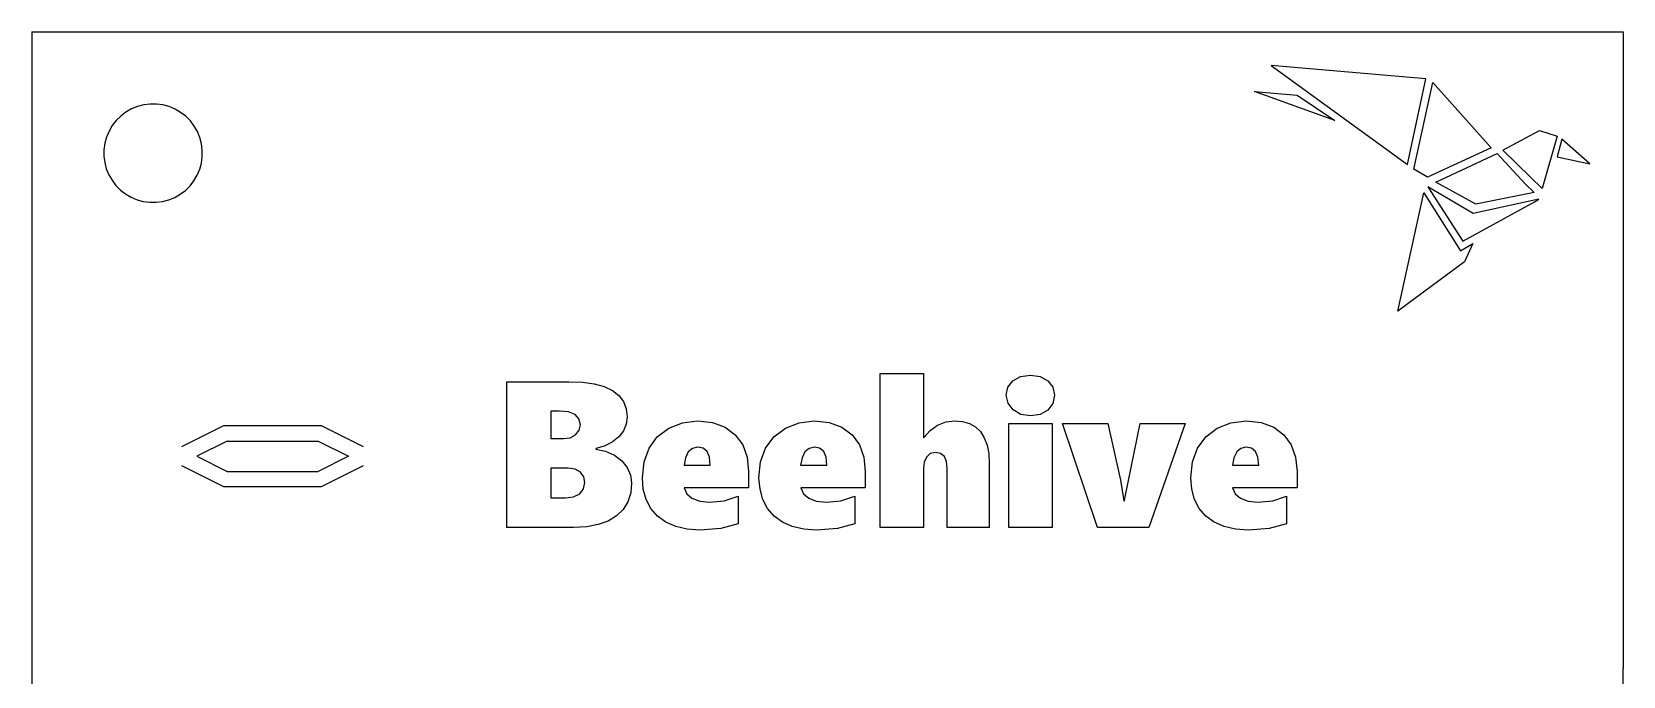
# Model space of a CAD drawing. Extents: x -52 to 52, y -59 to 59.
# Drawn here: x -52.5 to 52.5, y 16.5 to 59 of the extents above; entities that cross this region are included whole.
import ezdxf

# ---------------------------------------------------------------- set-up
doc = ezdxf.new("R2010")
doc.units = 0
doc.layers.get('0').update_dxf_attribs({"linetype": 'CONTINUOUS'})

msp = doc.modelspace()

# ---------------------------------------------------------------- linework, layer by layer
for p, q in [((-52.47, 58.99), (52.47, 58.99)), ((-52.47, 58.99), (-52.47, 16.01)), ((52.47, 58.99), (52.47, 17.01)), ((39.47, 55.89), (29.27, 56.77)), ((29.27, 56.77), (38.26, 50.24)), ((38.26, 50.24), (39.47, 55.89)), ((38.67, 49.93), (39.92, 55.66)), ((39.92, 55.66), (42.3, 52.99)), ((33.45, 53.14), (28.16, 55.05)), ((28.16, 55.05), (30.98, 54.81)), ((30.98, 54.81), (33.45, 53.14)), ((-46.27, 53.7), (-46.61, 53.44)), ((-45.9, 53.91), (-46.27, 53.7)), ((-45.5, 54.07), (-45.9, 53.91)), ((-45.09, 54.18), (-45.5, 54.07)), ((-44.67, 54.23), (-45.09, 54.18)), ((-44.25, 54.23), (-44.67, 54.23)), ((-43.83, 54.17), (-44.25, 54.23)), ((-43.42, 54.06), (-43.83, 54.17)), ((-43.02, 53.9), (-43.42, 54.06)), ((-42.66, 53.68), (-43.02, 53.9)), ((-42.32, 53.42), (-42.66, 53.68)), ((-47.17, 52.81), (-47.38, 52.44)), ((-46.91, 53.14), (-47.17, 52.81)), ((-46.61, 53.44), (-46.91, 53.14)), ((-42.02, 53.12), (-42.32, 53.42)), ((-41.76, 52.78), (-42.02, 53.12)), ((-41.55, 52.41), (-41.76, 52.78)), ((42.3, 52.99), (43.76, 51.34)), ((44.53, 51.18), (46.95, 52.48)), ((46.95, 52.48), (48.12, 52.11)), ((-47.66, 51.64), (-47.72, 51.22)), ((-47.55, 52.05), (-47.66, 51.64)), ((-47.38, 52.44), (-47.55, 52.05)), ((-41.39, 52.02), (-41.55, 52.41)), ((-41.28, 51.61), (-41.39, 52.02)), ((-41.23, 51.19), (-41.28, 51.61)), ((48.12, 52.11), (47.13, 48.66)), ((48.42, 51.91), (48.12, 50.74)), ((50.27, 50.28), (48.42, 51.91)), ((-47.72, 51.22), (-47.72, 50.79)), ((-47.72, 50.79), (-47.66, 50.37)), ((-41.29, 50.34), (-41.23, 50.76)), ((-41.23, 50.76), (-41.23, 51.19)), ((43.76, 51.34), (39.56, 49.41)), ((40.11, 49.08), (44.17, 50.96)), ((44.17, 50.96), (46.02, 48.96)), ((46.36, 49.4), (44.53, 51.18)), ((48.12, 50.74), (50.27, 50.28)), ((-47.66, 50.37), (-47.56, 49.96)), ((-47.56, 49.96), (-47.39, 49.56)), ((-47.39, 49.56), (-47.18, 49.2)), ((-41.78, 49.17), (-41.56, 49.54)), ((-41.56, 49.54), (-41.4, 49.93)), ((-41.4, 49.93), (-41.29, 50.34)), ((39.56, 49.41), (38.67, 49.93)), ((47.13, 48.66), (46.36, 49.4)), ((-47.18, 49.2), (-46.93, 48.86)), ((-46.93, 48.86), (-46.63, 48.56)), ((-46.63, 48.56), (-46.29, 48.3)), ((-46.29, 48.3), (-45.92, 48.08)), ((-43.05, 48.07), (-42.68, 48.28)), ((-42.68, 48.28), (-42.34, 48.54)), ((-42.34, 48.54), (-42.04, 48.84)), ((-42.04, 48.84), (-41.78, 49.17)), ((37.61, 40.57), (39.32, 48.38)), ((39.32, 48.38), (41.74, 44.55)), ((42.57, 47.01), (39.6, 48.77)), ((39.6, 48.77), (41.9, 45.19)), ((42.76, 47.63), (40.11, 49.08)), ((46.6, 48.4), (42.76, 47.63)), ((46.02, 48.96), (46.6, 48.4)), ((-45.92, 48.08), (-45.53, 47.92)), ((-45.53, 47.92), (-45.12, 47.8)), ((-45.12, 47.8), (-44.7, 47.75)), ((-44.7, 47.75), (-44.27, 47.75)), ((-44.27, 47.75), (-43.85, 47.8)), ((-43.85, 47.8), (-43.44, 47.91)), ((-43.44, 47.91), (-43.05, 48.07)), ((41.9, 45.19), (46.66, 47.8)), ((46.92, 47.95), (42.57, 47.01)), ((46.66, 47.8), (46.92, 47.95)), ((41.74, 44.55), (42.56, 45.03)), ((42.56, 45.03), (42.01, 43.82)), ((42.01, 43.82), (37.61, 40.57)), ((-21.14, 26.31), (-21.14, 35.92)), ((-21.14, 35.92), (-17.05, 35.92)), ((-17.05, 35.92), (-16.15, 35.89)), ((-16.15, 35.89), (-15.38, 35.78)), ((-15.38, 35.78), (-14.72, 35.6)), ((3.48, 26.31), (3.48, 36.47)), ((3.48, 36.47), (6.33, 36.47)), ((6.33, 36.47), (6.33, 32.24)), ((11.9, 35.56), (12.23, 35.98)), ((12.23, 35.98), (12.73, 36.26)), ((12.73, 36.26), (13.38, 36.35)), ((13.38, 36.35), (14.03, 36.26)), ((14.03, 36.26), (14.54, 35.98)), ((14.54, 35.98), (14.87, 35.56)), ((-14.72, 35.6), (-14.18, 35.34)), ((-14.18, 35.34), (-13.76, 35.02)), ((-13.76, 35.02), (-13.46, 34.62)), ((11.79, 35.03), (11.9, 35.56)), ((11.91, 34.5), (11.79, 35.03)), ((14.87, 35.56), (14.98, 35.03)), ((14.98, 35.03), (14.87, 34.48)), ((-17.7, 33.99), (-18.24, 33.99)), ((-18.24, 33.99), (-18.24, 32.17)), ((-17.09, 33.93), (-17.7, 33.99)), ((-16.65, 33.76), (-17.09, 33.93)), ((-16.39, 33.48), (-16.65, 33.76)), ((-13.46, 34.62), (-13.28, 34.14)), ((-13.28, 34.14), (-13.22, 33.6)), ((-13.22, 33.6), (-13.28, 33.12)), ((12.24, 34.06), (11.91, 34.5)), ((12.75, 33.77), (12.24, 34.06)), ((13.38, 33.67), (12.75, 33.77)), ((14.03, 33.77), (13.38, 33.67)), ((14.54, 34.05), (14.03, 33.77)), ((14.87, 34.48), (14.54, 34.05)), ((-39.83, 33.01), (-42.6, 31.63)), ((-33.36, 33.01), (-39.83, 33.01)), ((-30.6, 31.63), (-33.36, 33.01)), ((-16.61, 32.43), (-16.38, 32.72)), ((-16.3, 33.09), (-16.39, 33.48)), ((-16.38, 32.72), (-16.3, 33.09)), ((-13.46, 32.68), (-13.77, 32.28)), ((-13.28, 33.12), (-13.46, 32.68)), ((-11.23, 32.29), (-10.47, 32.86)), ((-10.47, 32.86), (-9.56, 33.22)), ((-9.56, 33.22), (-8.57, 33.34)), ((-8.57, 33.34), (-7.58, 33.24)), ((-7.58, 33.24), (-6.74, 32.93)), ((-6.74, 32.93), (-6.08, 32.43)), ((-3.53, 32.29), (-2.78, 32.86)), ((-2.78, 32.86), (-1.87, 33.22)), ((-1.87, 33.22), (-0.88, 33.34)), ((-0.88, 33.34), (0.11, 33.24)), ((0.11, 33.24), (0.95, 32.93)), ((0.95, 32.93), (1.62, 32.43)), ((6.36, 32.24), (6.77, 32.71)), ((6.77, 32.71), (7.26, 33.06)), ((7.26, 33.06), (7.8, 33.27)), ((7.8, 33.27), (8.39, 33.34)), ((8.39, 33.34), (8.91, 33.3)), ((8.91, 33.3), (9.37, 33.16)), ((9.37, 33.16), (9.76, 32.94)), ((9.76, 32.94), (10.08, 32.63)), ((10.08, 32.63), (10.34, 32.23)), ((11.95, 26.31), (11.95, 33.17)), ((11.95, 33.17), (14.81, 33.17)), ((14.81, 33.17), (14.81, 26.31)), ((17.8, 26.31), (15.5, 33.17)), ((15.5, 33.17), (18.48, 33.17)), ((18.48, 33.17), (19.32, 29.43)), ((19.62, 28.34), (20.61, 33.17)), ((20.61, 33.17), (23.58, 33.17)), ((23.58, 33.17), (21.19, 26.31)), ((24.94, 32.29), (25.7, 32.86)), ((25.7, 32.86), (26.61, 33.22)), ((26.61, 33.22), (27.6, 33.34)), ((27.6, 33.34), (28.59, 33.24)), ((28.59, 33.24), (29.43, 32.93)), ((29.43, 32.93), (30.09, 32.43)), ((-39.6, 32.01), (-41.6, 31.01)), ((-39.6, 32.01), (-33.6, 32.01)), ((-33.6, 32.01), (-31.6, 31.01)), ((-18.24, 32.17), (-17.4, 32.17)), ((-17.4, 32.17), (-16.96, 32.23)), ((-16.96, 32.23), (-16.61, 32.43)), ((-14.72, 31.68), (-15.28, 31.51)), ((-15.28, 31.51), (-15.28, 31.48)), ((-15.28, 31.48), (-14.63, 31.34)), ((-14.2, 31.94), (-14.72, 31.68)), ((-13.77, 32.28), (-14.2, 31.94)), ((-12.1, 30.63), (-11.77, 31.54)), ((-11.77, 31.54), (-11.23, 32.29)), ((-8.91, 31.53), (-9.18, 31.29)), ((-8.58, 31.61), (-8.91, 31.53)), ((-8.21, 31.54), (-8.58, 31.61)), ((-7.94, 31.32), (-8.21, 31.54)), ((-6.08, 32.43), (-5.59, 31.76)), ((-5.59, 31.76), (-5.3, 30.94)), ((-4.41, 30.63), (-4.08, 31.54)), ((-4.08, 31.54), (-3.53, 32.29)), ((-1.22, 31.53), (-1.49, 31.29)), ((-0.89, 31.61), (-1.22, 31.53)), ((-0.52, 31.54), (-0.89, 31.61)), ((-0.25, 31.32), (-0.52, 31.54)), ((1.62, 32.43), (2.1, 31.76)), ((2.1, 31.76), (2.39, 30.94)), ((6.33, 32.24), (6.36, 32.24)), ((10.34, 32.23), (10.52, 31.75)), ((10.52, 31.75), (10.63, 31.18)), ((24.07, 30.63), (24.4, 31.54)), ((24.4, 31.54), (24.94, 32.29)), ((27.26, 31.53), (26.99, 31.29)), ((27.59, 31.61), (27.26, 31.53)), ((27.96, 31.54), (27.59, 31.61)), ((28.23, 31.32), (27.96, 31.54)), ((30.09, 32.43), (30.58, 31.76)), ((30.58, 31.76), (30.87, 30.94)), ((-41.6, 31.01), (-39.6, 30.01)), ((-31.6, 31.01), (-33.6, 30.01)), ((-14.63, 31.34), (-14.05, 31.08)), ((-14.05, 31.08), (-13.57, 30.71)), ((-13.57, 30.71), (-13.22, 30.27)), ((-12.21, 29.59), (-12.1, 30.63)), ((-9.37, 30.91), (-9.46, 30.43)), ((-9.18, 31.29), (-9.37, 30.91)), ((-7.78, 30.94), (-7.94, 31.32)), ((-7.73, 30.43), (-7.78, 30.94)), ((-5.3, 30.94), (-5.2, 30)), ((-4.52, 29.59), (-4.41, 30.63)), ((-1.68, 30.91), (-1.77, 30.43)), ((-1.49, 31.29), (-1.68, 30.91)), ((-0.09, 30.94), (-0.25, 31.32)), ((-0.04, 30.43), (-0.09, 30.94)), ((2.39, 30.94), (2.49, 30)), ((6.38, 30.63), (6.33, 30.21)), ((6.54, 30.96), (6.38, 30.63)), ((6.78, 31.18), (6.54, 30.96)), ((7.12, 31.25), (6.78, 31.18)), ((7.46, 31.19), (7.12, 31.25)), ((7.71, 30.99), (7.46, 31.19)), ((7.85, 30.67), (7.71, 30.99)), ((7.9, 30.22), (7.85, 30.67)), ((10.63, 31.18), (10.67, 30.53)), ((10.67, 30.53), (10.67, 26.31)), ((23.96, 29.59), (24.07, 30.63)), ((26.8, 30.91), (26.71, 30.43)), ((26.99, 31.29), (26.8, 30.91)), ((28.39, 30.94), (28.23, 31.32)), ((28.44, 30.43), (28.39, 30.94)), ((30.87, 30.94), (30.97, 30)), ((-42.6, 30.4), (-39.83, 29.01)), ((-39.6, 30.01), (-33.6, 30.01)), ((-33.36, 29.01), (-30.6, 30.4)), ((-17.1, 30.22), (-18.24, 30.22)), ((-18.24, 30.22), (-18.24, 28.26)), ((-16.65, 30.16), (-17.1, 30.22)), ((-16.3, 29.96), (-16.65, 30.16)), ((-16.07, 29.65), (-16.3, 29.96)), ((-16, 29.27), (-16.07, 29.65)), ((-13.22, 30.27), (-12.99, 29.77)), ((-12.99, 29.77), (-12.92, 29.26)), ((-12.15, 28.83), (-12.21, 29.59)), ((-9.46, 30.43), (-7.73, 30.43)), ((-5.2, 30), (-5.2, 28.93)), ((-4.45, 28.83), (-4.52, 29.59)), ((-1.77, 30.43), (-0.04, 30.43)), ((2.49, 30), (2.49, 28.93)), ((6.33, 30.21), (6.33, 26.31)), ((7.9, 26.31), (7.9, 30.22)), ((19.32, 29.43), (19.54, 28.06)), ((24.02, 28.83), (23.96, 29.59)), ((26.71, 30.43), (28.44, 30.43)), ((30.97, 30), (30.97, 28.93)), ((-39.83, 29.01), (-33.36, 29.01)), ((-16.75, 28.33), (-16.34, 28.53)), ((-16.34, 28.53), (-16.09, 28.85)), ((-16.09, 28.85), (-16, 29.27)), ((-12.98, 28.59), (-13.17, 28)), ((-12.92, 29.26), (-12.98, 28.59)), ((-11.96, 28.15), (-12.15, 28.83)), ((-9.45, 28.93), (-9.28, 28.53)), ((-5.2, 28.93), (-9.45, 28.93)), ((-9.28, 28.53), (-8.94, 28.24)), ((-6.81, 28.08), (-5.89, 28.37)), ((-5.89, 28.37), (-5.89, 26.56)), ((-4.27, 28.15), (-4.45, 28.83)), ((-1.75, 28.93), (-1.59, 28.53)), ((2.49, 28.93), (-1.75, 28.93)), ((-1.59, 28.53), (-1.24, 28.24)), ((0.88, 28.08), (1.8, 28.37)), ((1.8, 28.37), (1.8, 26.56)), ((19.58, 28.06), (19.62, 28.34)), ((24.21, 28.15), (24.02, 28.83)), ((26.72, 28.93), (26.89, 28.53)), ((30.97, 28.93), (26.72, 28.93)), ((26.89, 28.53), (27.23, 28.24)), ((29.36, 28.08), (30.28, 28.37)), ((30.28, 28.37), (30.28, 26.56)), ((-18.24, 28.26), (-17.27, 28.26)), ((-17.27, 28.26), (-16.75, 28.33)), ((-13.48, 27.5), (-13.91, 27.08)), ((-13.17, 28), (-13.48, 27.5)), ((-11.65, 27.56), (-11.96, 28.15)), ((-11.21, 27.06), (-11.65, 27.56)), ((-8.94, 28.24), (-8.43, 28.05)), ((-8.43, 28.05), (-7.78, 27.98)), ((-7.78, 27.98), (-6.81, 28.08)), ((-3.96, 27.56), (-4.27, 28.15)), ((-3.52, 27.06), (-3.96, 27.56)), ((-1.24, 28.24), (-0.74, 28.05)), ((-0.74, 28.05), (-0.09, 27.98)), ((-0.09, 27.98), (0.88, 28.08)), ((19.54, 28.06), (19.58, 28.06)), ((24.52, 27.56), (24.21, 28.15)), ((24.96, 27.06), (24.52, 27.56)), ((27.23, 28.24), (27.74, 28.05)), ((27.74, 28.05), (28.39, 27.98)), ((28.39, 27.98), (29.36, 28.08)), ((-16.75, 26.31), (-21.14, 26.31)), ((-15.88, 26.36), (-16.75, 26.31)), ((-15.12, 26.5), (-15.88, 26.36)), ((-14.46, 26.74), (-15.12, 26.5)), ((-13.91, 27.08), (-14.46, 26.74)), ((-10.66, 26.66), (-11.21, 27.06)), ((-10.01, 26.37), (-10.66, 26.66)), ((-9.26, 26.2), (-10.01, 26.37)), ((-7.04, 26.24), (-8.41, 26.14)), ((-5.89, 26.56), (-7.04, 26.24)), ((-2.97, 26.66), (-3.52, 27.06)), ((-2.32, 26.37), (-2.97, 26.66)), ((-1.57, 26.2), (-2.32, 26.37)), ((0.65, 26.24), (-0.72, 26.14)), ((1.8, 26.56), (0.65, 26.24)), ((6.33, 26.31), (3.48, 26.31)), ((10.67, 26.31), (7.9, 26.31)), ((14.81, 26.31), (11.95, 26.31)), ((21.19, 26.31), (17.8, 26.31)), ((25.51, 26.66), (24.96, 27.06)), ((26.16, 26.37), (25.51, 26.66)), ((26.91, 26.2), (26.16, 26.37)), ((29.13, 26.24), (27.76, 26.14)), ((30.28, 26.56), (29.13, 26.24)), ((-8.41, 26.14), (-9.26, 26.2)), ((-0.72, 26.14), (-1.57, 26.2)), ((27.76, 26.14), (26.91, 26.2)), ((52.47, 16.01), (52.47, 17.01))]:
    msp.add_line(p, q)

doc.saveas('drawing.dxf')
